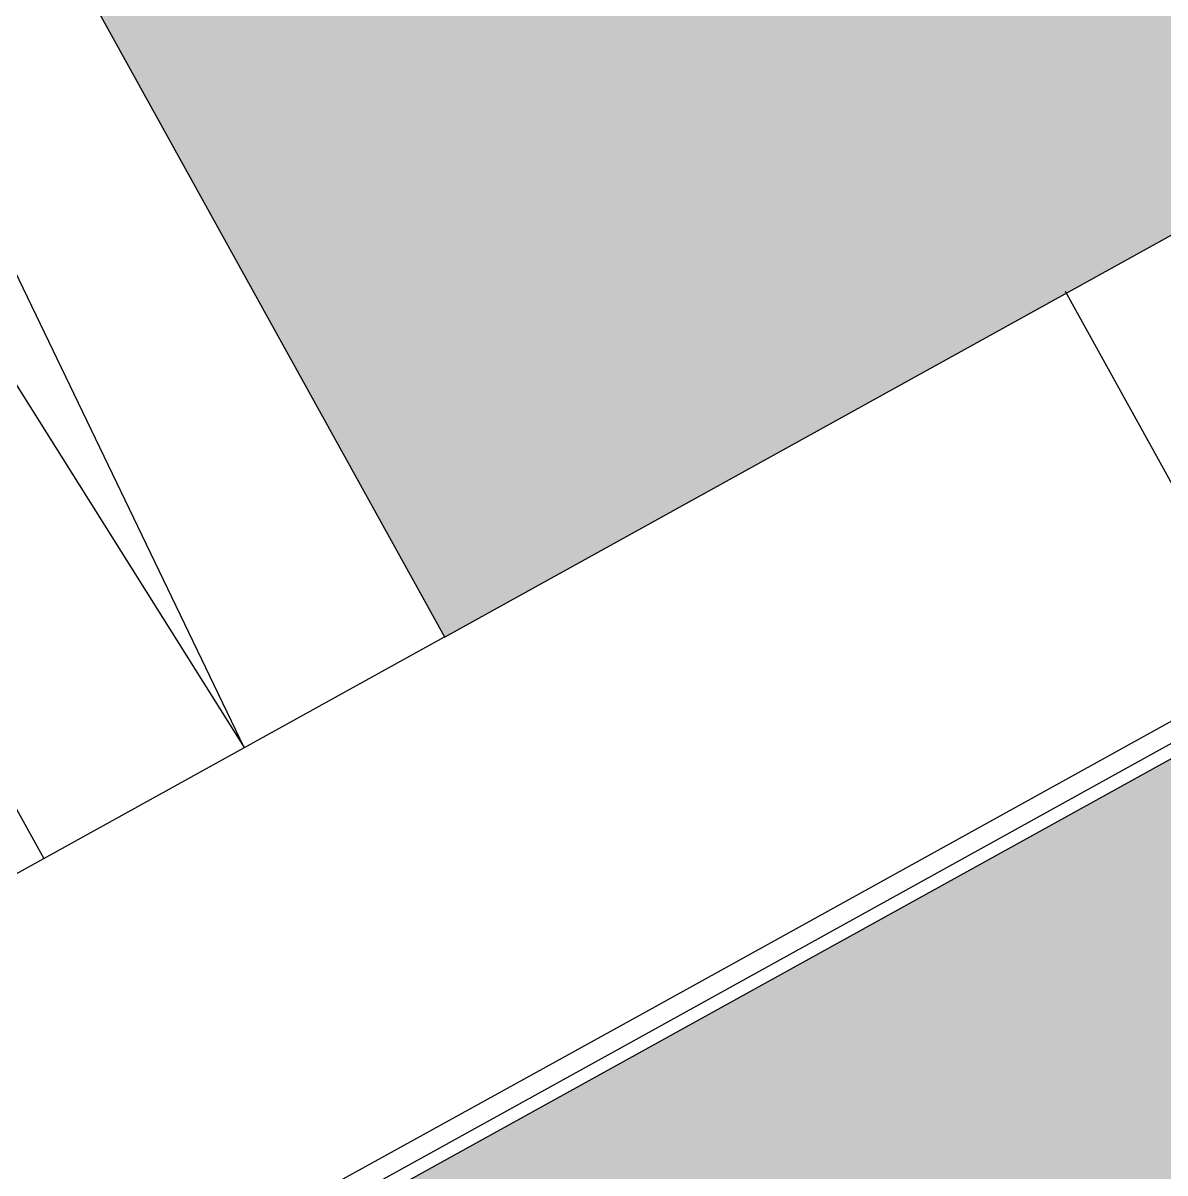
# Model space of a CAD drawing. Header units: millimetres. Extents: x 441061 to 442903, y 4515148 to 4515613.
# Drawn here: x 441661.968 to 441666.333, y 4515563.063 to 4515567.459 of the extents above; entities that cross this region are included whole.
import ezdxf

# ---------------------------------------------------------------- set-up
doc = ezdxf.new("R2010")
doc.units = ezdxf.units.MM
doc.layers.add('01_cesped', color=7, linetype='Continuous', true_color=0x659a66)
doc.layers.add('01_piscinas', color=254, linetype='Continuous')

msp = doc.modelspace()

# ---------------------------------------------------------------- hatches: boundary and pattern name
at = {"layer": '01_cesped', "true_color": 0xc1d7c2}
h = msp.add_hatch(color=9, dxfattribs=at)
h.dxf.hatch_style = 1
h.paths.add_polyline_path([(441656.0933, 4515578.6368), (441658.4242, 4515579.3255), (441660.9575, 4515580.074), (441662.666, 4515580.5736), (441664.3975, 4515581.0832), (441667.7154, 4515582.0534), (441671.0723, 4515583.0222), (441673.6491, 4515583.7463), (441676.1464, 4515584.4677), (441678.0325, 4515585.0311), (441679.5318, 4515585.4088), (441680.6484, 4515585.659), (441681.438, 4515583.5554), (441680.9566, 4515583.3373), (441680.6826, 4515583.1473), (441680.4695, 4515582.855), (441680.3313, 4515582.3195), (441680.2596, 4515581.7941), (441680.1513, 4515581.4118), (441679.9356, 4515581.1327), (441679.6173, 4515580.9558), (441679.0875, 4515580.8487), (441678.3705, 4515580.8403), (441677.6795, 4515580.8833), (441677.0425, 4515580.9226), (441676.5085, 4515580.9278), (441675.9467, 4515580.8659), (441675.5353, 4515580.7238), (441675.1968, 4515580.4454), (441674.9438, 4515579.9495), (441674.8303, 4515579.2608), (441674.8587, 4515578.4138), (441674.9638, 4515577.7187), (441675.098, 4515577.1363), (441675.2804, 4515576.5598), (441675.5703, 4515575.9024), (441675.9621, 4515575.2925), (441676.424, 4515574.8202), (441676.9979, 4515574.4751), (441677.6989, 4515574.3031), (441678.393, 4515574.3131), (441679.1392, 4515574.4731), (441679.7368, 4515574.7073), (441680.29, 4515575.0225), (441680.757, 4515575.3924), (441681.0754, 4515575.7367), (441681.4056, 4515576.2826), (441681.5685, 4515576.7969), (441681.653, 4515577.3898), (441681.6865, 4515578.0981), (441681.7126, 4515578.7451), (441681.7846, 4515579.3708), (441681.8958, 4515579.8983), (441682.0322, 4515580.391), (441682.1925, 4515580.8929), (441682.3083, 4515581.237), (441684.2645, 4515576.026), (441683.0296, 4515575.4648), (441681.6308, 4515574.8073), (441680.5486, 4515574.2799), (441679.4892, 4515573.748), (441678.7247, 4515573.3598), (441676.9851, 4515572.4624), (441676.1217, 4515572.0097), (441675.0903, 4515571.4625), (441674.4376, 4515571.1085), (441673.1438, 4515570.4065), (441672.4969, 4515570.0556), (441670.8676, 4515569.1485), (441669.0147, 4515568.1187), (441668.11, 4515567.618), (441667.257, 4515567.146), (441666.0644, 4515566.4861), (441665.0399, 4515565.9191), (441663.5792, 4515565.1107)])
h = msp.add_hatch(color=9, dxfattribs=at)
h.dxf.hatch_style = 1
h.paths.add_polyline_path([(441671.9757, 4515543.9222), (441672.2466, 4515544.0721), (441668.449, 4515550.9347), (441673.2614, 4515553.5977), (441669.4343, 4515560.5138), (441670.2218, 4515560.9495), (441669.205, 4515562.787), (441675.986, 4515566.5393), (441674.5532, 4515569.1802), (441673.2974, 4515568.4989), (441671.7943, 4515567.6619), (441670.0366, 4515566.6841), (441668.5032, 4515565.8356), (441667.111, 4515565.0651), (441665.4489, 4515564.1454), (441664.4247, 4515563.5786), (441663.3315, 4515562.9753), (441661.8776, 4515562.1708)])

# ---------------------------------------------------------------- linework, layer by layer
at = {"layer": '01_piscinas'}
for p, q in [((441656.0933, 4515578.6368, -0.0001), (441663.5782, 4515565.1127, 0)), ((441662.8126, 4515564.689, 0), (441656.0933, 4515578.6368, 0)), ((441654.3752, 4515578.1271, -0.0001), (441662.047, 4515564.2653, 0)), ((441654.3752, 4515578.1271, -0.0001), (441662.8126, 4515564.689, 0)), ((441664.3829, 4515563.5555), (441671.2851, 4515567.375)), ((441665.9507, 4515566.4336, 0), (441666.7419, 4515565.0038, 0)), ((441662.047, 4515564.2653, 0), (441663.5782, 4515565.1127, 0)), ((441651.2643, 4515558.2976, 0), (441662.047, 4515564.2653, 0)), ((441661.7678, 4515562.1124), (441664.3829, 4515563.5555))]:
    msp.add_line(p, q, dxfattribs=at)
for points in [[(441723.2988, 4515584.3222, 0.016487), (441719.4383, 4515583.9923, 0.014757), (441712.0001, 4515582.8854, 0.006475), (441706.2234, 4515581.5824, 0.008166), (441698.9898, 4515579.7267, 0.021654), (441689.8703, 4515576.612, 0.020322), (441681.5866, 4515572.9814, 0.00713), (441676.0278, 4515570.1209, 0.000222), (441675.8562, 4515570.0294), (441674.567, 4515569.3299), (441673.2781, 4515568.6307, 0.002681), (441671.2255, 4515567.4849), (441664.3239, 4515563.6658), (441661.7089, 4515562.2227), (441653.7946, 4515557.8553), (441648.8517, 4515555.1157), (441635.6825, 4515547.8166), (441635.5685, 4515547.7528), (441646.3504, 4515529.7564)], [(441723.2968, 4515584.247, 0.016462), (441719.4472, 4515583.9178, 0.014755), (441712.0144, 4515582.8118, 0.006474), (441706.2409, 4515581.5095, 0.008165), (441699.0102, 4515579.6545, 0.021653), (441689.8976, 4515576.5421, 0.020322), (441681.6197, 4515572.9141, 0.00713), (441676.0631, 4515570.0547, 0.000222), (441675.8917, 4515569.9633), (441674.6027, 4515569.264), (441673.3141, 4515568.5649, 0.002681), (441671.2622, 4515567.4194), (441664.3602, 4515563.6001), (441661.7451, 4515562.157), (441653.8309, 4515557.7897), (441648.8881, 4515555.0501), (441635.719, 4515547.7511), (441635.6725, 4515547.7251), (441646.4147, 4515529.7949)]]:
    msp.add_lwpolyline(points, format="xyb", dxfattribs=at)
at = {"layer": '01_piscinas', "elevation": 0}
msp.add_lwpolyline([(441663.5792, 4515565.1108), (441670.4308, 4515568.9023, -0.002679), (441672.4969, 4515570.0556), (441673.7906, 4515570.7574), (441675.0846, 4515571.4595, -0.000228), (441675.2623, 4515571.5542, -0.007137), (441680.8675, 4515574.4386, -0.008301), (441684.2645, 4515576.026)], format="xyb", dxfattribs=at)

doc.saveas('drawing.dxf')
